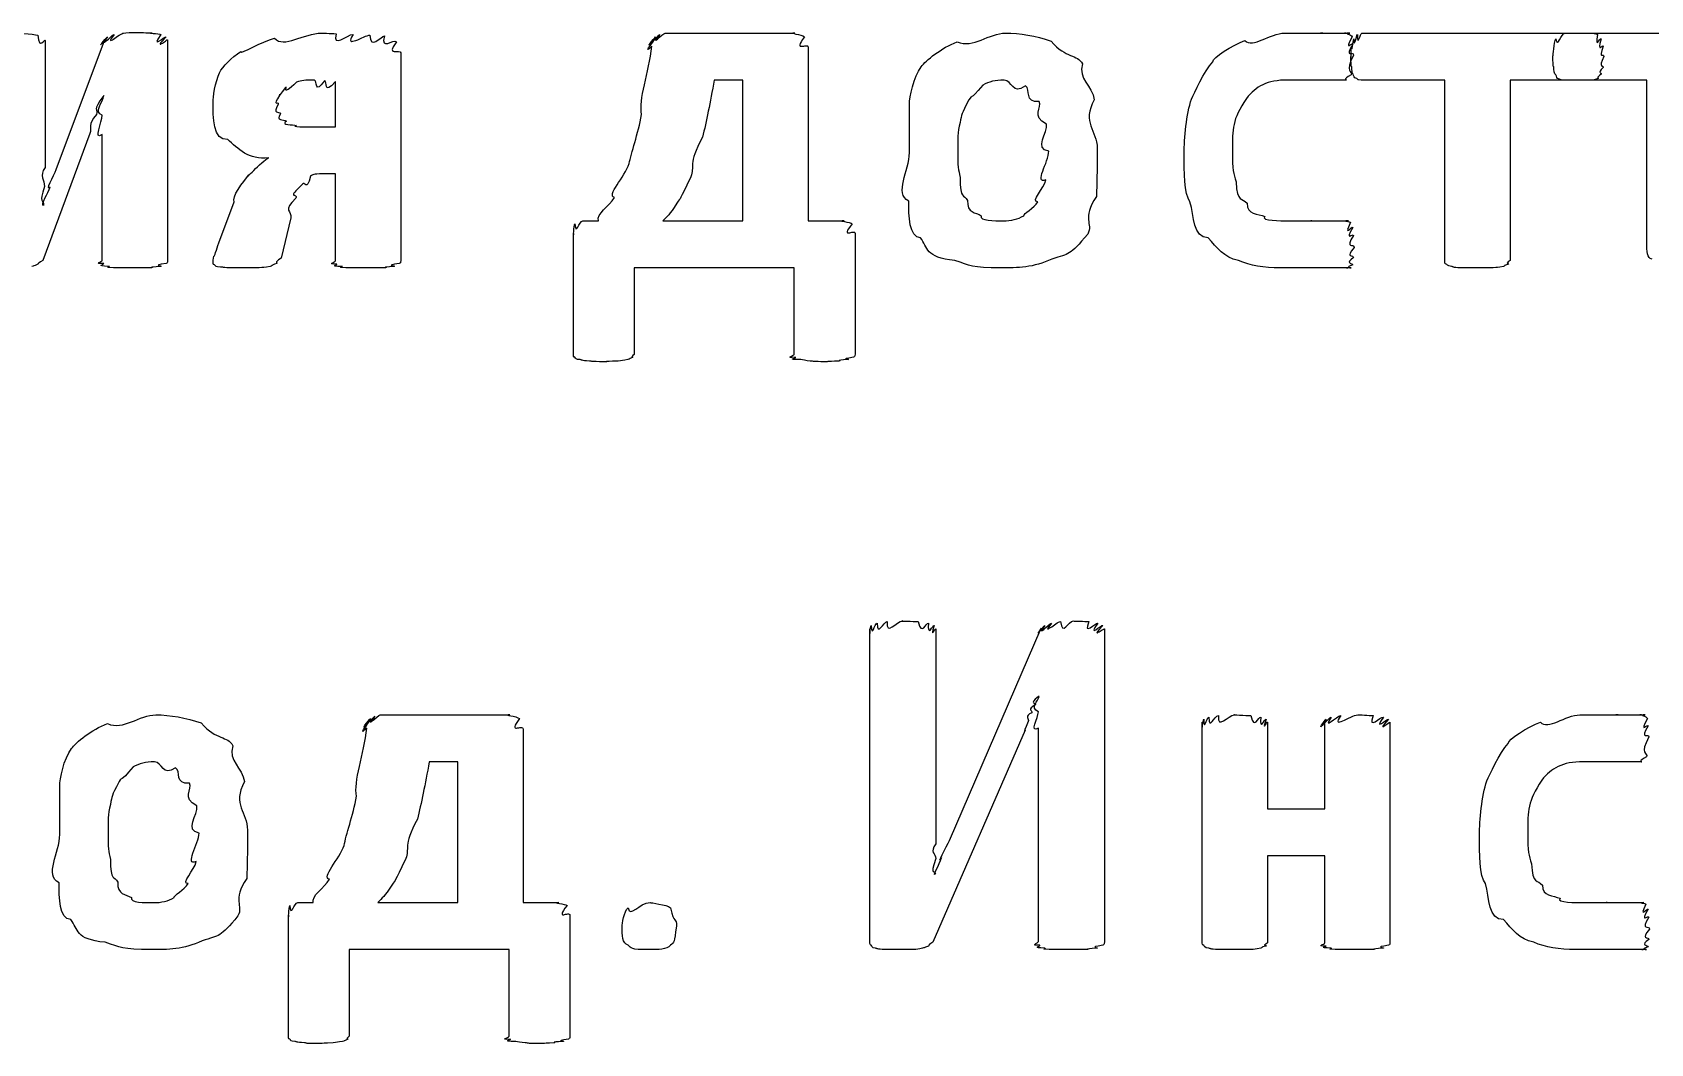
# Model space of a CAD drawing. Header units: millimetres. Extents: x 25 to 190, y 204 to 253.
# Drawn here: x 88.3 to 100.47, y 218.91 to 226.51 of the extents above; entities that cross this region are included whole.
import ezdxf

# ---------------------------------------------------------------- set-up
doc = ezdxf.new("R2010")
doc.units = ezdxf.units.MM
doc.layers.get('0').update_dxf_attribs({"linetype": 'CONTINUOUS'})

msp = doc.modelspace()

# ---------------------------------------------------------------- linework, layer by layer
at = {"color": 0}
for p, q in [((93.0575, 226.504), (94.0333, 226.504)), ((98.2955, 226.504), (100.032, 226.504)), ((99.8195, 226.504), (100.801, 226.504)), ((88.3969, 226.449), (88.3969, 225.495)), ((88.4798, 225.479), (88.8436, 226.449)), ((89.3177, 226.454), (89.3177, 224.795)), ((94.1324, 226.399), (94.1324, 225.093)), ((91.0703, 226.355), (91.0703, 224.795)), ((100.114, 226.328), (100.114, 226.328)), ((90.5799, 225.799), (90.5799, 226.14)), ((93.6417, 226.151), (93.4268, 226.151)), ((93.6417, 225.093), (93.6417, 226.151)), ((98.9182, 226.151), (98.2899, 226.151)), ((98.9182, 224.795), (98.9182, 226.151)), ((100.037, 226.151), (99.4089, 226.151)), ((99.4089, 226.151), (99.4089, 224.795)), ((100.437, 226.151), (99.8142, 226.151)), ((100.437, 224.922), (100.437, 226.151)), ((90.4254, 225.799), (90.5799, 225.799)), ((88.7331, 225.749), (88.3804, 224.795)), ((88.827, 224.795), (88.827, 225.743)), ((95.9418, 225.617), (95.9418, 225.617)), ((96.3055, 225.638), (96.3055, 225.638)), ((90.5799, 225.446), (90.4861, 225.446)), ((90.5799, 224.795), (90.5799, 225.446)), ((89.7033, 224.928), (89.819, 225.236)), ((90.2437, 225.115), (90.1718, 224.812)), ((92.4401, 225.093), (92.5558, 225.093)), ((93.0409, 225.093), (93.6417, 225.093)), ((94.1324, 225.093), (94.4026, 225.093)), ((92.3685, 224.095), (92.3685, 224.999)), ((94.4852, 224.999), (94.4852, 224.095)), ((98.2377, 224.894), (98.2377, 224.894)), ((94.0276, 224.74), (92.8261, 224.74)), ((92.8261, 224.74), (92.8261, 224.09)), ((94.0276, 224.09), (94.0276, 224.74)), ((94.5956, 219.684), (94.5956, 222.027)), ((95.0916, 222.027), (95.0916, 220.412)), ((95.1964, 220.439), (95.8854, 222.032)), ((96.3595, 222.027), (96.3595, 219.679)), ((95.8688, 221.52), (95.8631, 221.52)), ((90.9147, 221.382), (91.8905, 221.382)), ((91.9896, 221.277), (91.9896, 219.971)), ((95.764, 221.266), (95.0694, 219.673)), ((95.8631, 219.679), (95.8631, 221.283)), ((97.095, 219.673), (97.095, 221.327)), ((97.5857, 221.327), (97.5857, 220.676)), ((98.0158, 220.676), (98.0158, 221.327)), ((98.5061, 221.327), (98.5061, 219.673)), ((91.4989, 221.029), (91.2841, 221.029)), ((91.4989, 219.971), (91.4989, 221.029)), ((97.5857, 220.676), (98.0158, 220.676)), ((89.5544, 220.494), (89.5544, 220.494)), ((89.9185, 220.516), (89.9185, 220.516)), ((98.0158, 220.323), (97.5857, 220.323)), ((97.5857, 220.323), (97.5857, 219.668)), ((98.0158, 219.668), (98.0158, 220.323)), ((95.086, 220.191), (95.0916, 220.191)), ((90.2974, 219.971), (90.4131, 219.971)), ((90.8981, 219.971), (91.4989, 219.971)), ((91.9896, 219.971), (92.2595, 219.971)), ((90.2257, 218.973), (90.2257, 219.877)), ((92.3424, 219.877), (92.3424, 218.973)), ((93.1429, 219.794), (93.1429, 219.794)), ((100.458, 219.772), (100.458, 219.772)), ((91.8849, 219.618), (90.6833, 219.618)), ((90.6833, 219.618), (90.6833, 218.967)), ((91.8849, 218.967), (91.8849, 219.618))]:
    msp.add_line(p, q, dxfattribs=at)
for points in [[(88.1489, 226.504), (88.1627, 226.504), (88.3087, 226.499), (88.3419, 226.488)], [(88.9152, 226.493), (88.8351, 226.386), (88.9607, 226.504), (88.9868, 226.504)], [(88.9868, 226.504), (89.0048, 226.507), (89.0475, 226.509), (89.0916, 226.509)], [(89.0916, 226.509), (89.093, 226.507), (89.1716, 226.507), (89.2016, 226.504)], [(89.2016, 226.504), (89.1522, 226.504), (89.2528, 226.5), (89.2679, 226.493)], [(90.1224, 226.465), (90.1883, 226.386), (90.3429, 226.504), (90.4752, 226.504)], [(90.4752, 226.504), (90.4709, 226.504), (90.5439, 226.501), (90.5852, 226.499)], [(90.5852, 226.499), (90.5524, 226.383), (90.6681, 226.496), (90.7122, 226.493)], [(93.019, 226.493), (92.9308, 226.386), (93.0423, 226.504), (93.0575, 226.504)], [(94.0333, 226.504), (93.9782, 226.504), (94.0855, 226.494), (94.1049, 226.476)], [(95.2528, 226.438), (95.3714, 226.386), (95.4952, 226.504), (95.6165, 226.504)], [(95.6165, 226.504), (95.7241, 226.504), (95.8441, 226.483), (95.9584, 226.443)], [(97.4164, 226.449), (97.4729, 226.386), (97.6066, 226.504), (97.7138, 226.504)], [(97.7138, 226.504), (97.7484, 226.504), (97.8147, 226.504), (97.8627, 226.504)], [(97.8627, 226.504), (97.8475, 226.504), (97.9593, 226.504), (98.0006, 226.504)], [(98.0006, 226.504), (97.929, 226.504), (98.0779, 226.504), (98.1107, 226.504)], [(98.1107, 226.504), (98.1121, 226.504), (98.1661, 226.504), (98.177, 226.504)], [(98.177, 226.504), (98.1385, 226.504), (98.2003, 226.504), (98.2045, 226.504)], [(98.2045, 226.504), (98.1495, 226.504), (98.2169, 226.494), (98.2211, 226.476)], [(98.2624, 226.493), (98.2567, 226.386), (98.2846, 226.504), (98.2955, 226.504)], [(99.7536, 226.46), (99.7645, 226.386), (99.7934, 226.504), (99.8195, 226.504)], [(100.032, 226.504), (100.023, 226.504), (100.054, 226.5), (100.065, 226.493)], [(88.3419, 226.488), (88.35, 226.368), (88.3969, 226.467), (88.3969, 226.449)], [(88.8436, 226.449), (88.7691, 226.361), (88.8545, 226.468), (88.8654, 226.476)], [(88.8654, 226.476), (88.7952, 226.374), (88.8958, 226.489), (88.9152, 226.493)], [(89.2679, 226.493), (89.1854, 226.374), (89.2983, 226.483), (89.3064, 226.476)], [(89.3064, 226.476), (89.1992, 226.361), (89.3177, 226.461), (89.3177, 226.454)], [(89.8687, 226.366), (89.8687, 226.339), (90.0232, 226.443), (90.1224, 226.465)], [(90.7122, 226.493), (90.6406, 226.379), (90.7976, 226.49), (90.8389, 226.488)], [(90.8389, 226.488), (90.8417, 226.372), (90.9189, 226.482), (90.9493, 226.482)], [(90.9493, 226.482), (90.9119, 226.368), (91.0181, 226.463), (91.0375, 226.438)], [(91.0375, 226.438), (90.9518, 226.319), (91.0703, 226.388), (91.0703, 226.355)], [(92.8811, 225.892), (92.8564, 226.004), (92.9361, 226.206), (92.9584, 226.405)], [(92.9584, 226.405), (92.8825, 226.334), (92.9651, 226.432), (92.9693, 226.443)], [(92.9693, 226.443), (92.8896, 226.361), (92.9778, 226.468), (92.9859, 226.476)], [(92.9859, 226.476), (92.9086, 226.374), (93.0081, 226.489), (93.019, 226.493)], [(94.1049, 226.476), (94.0139, 226.352), (94.1324, 226.435), (94.1324, 226.399)], [(94.9826, 226.251), (95.0158, 226.297), (95.1343, 226.394), (95.2528, 226.438)], [(95.9584, 226.443), (96.0741, 226.308), (96.1542, 226.35), (96.1954, 226.272)], [(97.1737, 226.289), (97.1709, 226.316), (97.324, 226.416), (97.4164, 226.449)], [(98.2211, 226.476), (98.1562, 226.352), (98.2267, 226.443), (98.2267, 226.421)], [(98.2267, 226.421), (98.1604, 226.308), (98.232, 226.372), (98.232, 226.339)], [(98.2126, 226.328), (98.2126, 226.297), (98.214, 226.383), (98.2183, 226.405)], [(98.2183, 226.405), (98.2197, 226.342), (98.2267, 226.445), (98.2349, 226.46)], [(98.2349, 226.46), (98.2349, 226.372), (98.2514, 226.485), (98.2624, 226.493)], [(99.7313, 226.333), (99.7313, 226.33), (99.7384, 226.434), (99.7536, 226.46)], [(100.065, 226.493), (100.046, 226.372), (100.084, 226.474), (100.093, 226.46)], [(100.093, 226.46), (100.061, 226.342), (100.105, 226.427), (100.109, 226.405)], [(100.109, 226.405), (100.068, 226.297), (100.114, 226.357), (100.114, 226.328)], [(89.7089, 226.206), (89.7283, 226.251), (89.7985, 226.322), (89.8687, 226.366)], [(96.1954, 226.272), (96.1581, 226.158), (96.2685, 226.109), (96.2836, 226.003)], [(97.0139, 226.008), (97.0361, 226.052), (97.1077, 226.215), (97.1737, 226.289)], [(98.232, 226.339), (98.1604, 226.206), (98.2267, 226.219), (98.2155, 226.19)], [(98.2183, 226.251), (98.2126, 226.24), (98.2126, 226.297), (98.2126, 226.328)], [(99.737, 226.251), (99.7313, 226.24), (99.7313, 226.3), (99.7313, 226.333)], [(100.114, 226.328), (100.068, 226.235), (100.112, 226.267), (100.109, 226.245)], [(89.6592, 225.991), (89.6592, 226.008), (89.6758, 226.143), (89.7089, 226.206)], [(90.2878, 226.135), (90.1622, 226.015), (90.2271, 226.114), (90.2049, 226.096)], [(90.4201, 226.151), (90.3496, 226.151), (90.3235, 226.146), (90.2878, 226.135)], [(90.497, 226.146), (90.4226, 226.033), (90.442, 226.151), (90.4201, 226.151)], [(90.5799, 226.14), (90.4819, 226.03), (90.526, 226.146), (90.497, 226.146)], [(93.4268, 226.151), (93.3965, 225.982), (93.3676, 225.838), (93.3387, 225.721)], [(94.8944, 225.969), (94.8944, 226.022), (94.9233, 226.173), (94.9826, 226.251)], [(95.6056, 226.151), (95.5407, 226.151), (95.4899, 226.138), (95.4458, 226.113)], [(95.7654, 226.107), (95.6663, 226.033), (95.6677, 226.151), (95.6056, 226.151)], [(97.7417, 226.151), (97.579, 226.151), (97.5004, 226.104), (97.4273, 226.013)], [(97.9124, 226.151), (97.7815, 226.151), (97.8076, 226.151), (97.7417, 226.151)], [(98.0338, 226.151), (97.995, 226.151), (97.9593, 226.151), (97.9124, 226.151)], [(98.122, 226.151), (98.0641, 226.151), (98.0694, 226.151), (98.0338, 226.151)], [(98.177, 226.151), (98.1082, 226.151), (98.1438, 226.151), (98.122, 226.151)], [(98.2155, 226.19), (98.1385, 226.151), (98.1908, 226.151), (98.177, 226.151)], [(98.2292, 226.195), (98.2197, 226.195), (98.2211, 226.228), (98.2183, 226.251)], [(98.2567, 226.162), (98.2306, 226.165), (98.2363, 226.18), (98.2292, 226.195)], [(98.2899, 226.151), (98.2528, 226.151), (98.268, 226.154), (98.2567, 226.162)], [(99.7536, 226.19), (99.7384, 226.195), (99.7398, 226.228), (99.737, 226.251)], [(99.7811, 226.157), (99.7536, 226.162), (99.7603, 226.175), (99.7536, 226.19)], [(99.8142, 226.151), (99.7754, 226.151), (99.792, 226.153), (99.7811, 226.157)], [(100.07, 226.162), (100.028, 226.151), (100.048, 226.151), (100.037, 226.151)], [(100.093, 226.195), (100.05, 226.165), (100.081, 226.169), (100.07, 226.162)], [(100.109, 226.245), (100.061, 226.195), (100.099, 226.209), (100.093, 226.195)], [(88.8379, 226.035), (88.7444, 225.909), (88.8009, 225.939), (88.7829, 225.892)], [(88.827, 225.887), (88.7582, 225.909), (88.834, 225.987), (88.8379, 226.035)], [(90.1608, 226.041), (90.103, 225.942), (90.1499, 225.998), (90.1499, 225.969)], [(90.2049, 226.096), (90.1224, 225.982), (90.1718, 226.063), (90.1608, 226.041)], [(95.4458, 226.113), (95.3382, 225.982), (95.3699, 226.049), (95.341, 226.003)], [(95.8702, 225.991), (95.7545, 225.977), (95.8095, 226.081), (95.7654, 226.107)], [(97.4273, 226.013), (97.3183, 225.849), (97.3226, 225.789), (97.3226, 225.617)], [(88.7829, 225.892), (88.7113, 225.812), (88.7511, 225.796), (88.7331, 225.749)], [(89.7696, 225.705), (89.6592, 225.691), (89.6592, 225.873), (89.6592, 225.991)], [(90.1499, 225.969), (90.103, 225.887), (90.1555, 225.92), (90.1665, 225.898)], [(90.1665, 225.898), (90.1252, 225.843), (90.1912, 225.856), (90.2106, 225.843)], [(92.7876, 225.523), (92.8014, 225.6), (92.855, 225.749), (92.8811, 225.892)], [(94.8944, 225.606), (94.8944, 225.684), (94.8944, 225.859), (94.8944, 225.969)], [(95.341, 226.003), (95.2803, 225.887), (95.2885, 225.898), (95.2747, 225.831)], [(95.9252, 225.82), (95.8053, 225.878), (95.8949, 225.943), (95.8702, 225.991)], [(96.2836, 226.003), (96.187, 225.828), (96.3055, 225.774), (96.3055, 225.638)], [(96.9589, 225.6), (96.9589, 225.71), (96.9768, 225.898), (97.0139, 226.008)], [(88.827, 225.743), (88.7554, 225.691), (88.827, 225.838), (88.827, 225.887)], [(90.2106, 225.843), (90.1665, 225.812), (90.2575, 225.816), (90.2878, 225.81)], [(90.2878, 225.81), (90.2286, 225.799), (90.3661, 225.799), (90.4254, 225.799)], [(95.2747, 225.831), (95.2542, 225.757), (95.2581, 225.701), (95.2581, 225.627)], [(95.9418, 225.617), (95.8275, 225.633), (95.9362, 225.757), (95.9252, 225.82)], [(90.0783, 225.567), (89.9266, 225.548), (89.8469, 225.635), (89.7696, 225.705)], [(93.3387, 225.721), (93.2243, 225.512), (93.2836, 225.504), (93.2505, 225.424)], [(89.9294, 225.44), (89.8825, 225.382), (90.0232, 225.541), (90.0783, 225.567)], [(94.8891, 225.242), (94.7759, 225.298), (94.8944, 225.469), (94.8944, 225.606)], [(95.2581, 225.627), (95.2542, 225.492), (95.2638, 225.484), (95.2747, 225.418)], [(95.9196, 225.402), (95.8275, 225.364), (95.9418, 225.539), (95.9418, 225.617)], [(96.3055, 225.638), (96.3055, 225.442), (96.3027, 225.385), (96.3002, 225.275)], [(97.003, 225.236), (96.9589, 225.294), (96.9589, 225.463), (96.9589, 225.6)], [(97.3226, 225.617), (97.3183, 225.471), (97.3307, 225.451), (97.3501, 225.385)], [(88.3969, 225.495), (88.35, 225.431), (88.3941, 225.399), (88.3916, 225.352)], [(88.4357, 225.346), (88.3916, 225.305), (88.4647, 225.435), (88.4798, 225.479)], [(89.819, 225.236), (89.7943, 225.269), (89.8853, 225.385), (89.9294, 225.44)], [(90.3923, 225.429), (90.3609, 225.305), (90.3496, 225.397), (90.3319, 225.369)], [(90.4861, 225.446), (90.4049, 225.446), (90.4145, 225.44), (90.3923, 225.429)], [(92.6772, 225.269), (92.6137, 225.28), (92.7544, 225.424), (92.7876, 225.523)], [(93.2505, 225.424), (93.158, 225.232), (93.1817, 225.276), (93.1457, 225.225)], [(95.2747, 225.418), (95.2761, 225.247), (95.3036, 225.298), (95.3301, 225.247)], [(95.8592, 225.236), (95.8014, 225.236), (95.9086, 225.338), (95.9196, 225.402)], [(88.3916, 225.352), (88.3476, 225.217), (88.3888, 225.256), (88.386, 225.209)], [(88.386, 225.209), (88.3613, 225.217), (88.4206, 225.302), (88.4357, 225.346)], [(90.3319, 225.369), (90.2063, 225.25), (90.2959, 225.308), (90.2822, 225.264)], [(97.3501, 225.385), (97.3557, 225.225), (97.3956, 225.269), (97.433, 225.225)], [(90.2822, 225.264), (90.1774, 225.166), (90.2547, 225.173), (90.2437, 225.115)], [(92.5558, 225.093), (92.5368, 225.144), (92.6401, 225.203), (92.6772, 225.269)], [(93.1457, 225.225), (93.0878, 225.133), (93.0769, 225.133), (93.0409, 225.093)], [(94.9773, 224.966), (94.8902, 224.967), (94.8891, 225.134), (94.8891, 225.242)], [(95.3301, 225.247), (95.3273, 225.148), (95.3904, 225.16), (95.4345, 225.132)], [(95.7545, 225.132), (95.746, 225.144), (95.8328, 225.192), (95.8592, 225.236)], [(96.3002, 225.275), (96.1842, 225.107), (96.278, 225.074), (96.2339, 224.994)], [(97.1405, 224.966), (97.0209, 224.963), (97.0361, 225.129), (97.003, 225.236)], [(97.433, 225.225), (97.4288, 225.137), (97.5127, 225.148), (97.5653, 225.126)], [(92.3685, 224.999), (92.3685, 224.949), (92.3713, 225.06), (92.3794, 225.071)], [(92.3794, 225.071), (92.3865, 224.975), (92.4098, 225.093), (92.4401, 225.093)], [(94.4026, 225.093), (94.3419, 225.093), (94.452, 225.085), (94.4633, 225.071)], [(94.4633, 225.071), (94.3666, 224.949), (94.4852, 225.035), (94.4852, 224.999)], [(95.4345, 225.132), (95.4155, 225.093), (95.534, 225.093), (95.6, 225.093)], [(95.6, 225.093), (95.6578, 225.093), (95.7104, 225.105), (95.7545, 225.132)], [(97.5653, 225.126), (97.5349, 225.093), (97.681, 225.093), (97.747, 225.093)], [(97.747, 225.093), (97.7858, 225.093), (97.8697, 225.093), (97.9181, 225.093)], [(97.9181, 225.093), (97.8807, 225.093), (98.0073, 225.093), (98.0447, 225.093)], [(98.0447, 225.093), (98.0722, 225.093), (98.1107, 225.093), (98.1329, 225.093)], [(98.1329, 225.093), (98.1191, 225.093), (98.1784, 225.093), (98.1936, 225.093)], [(98.1936, 225.093), (98.141, 225.093), (98.2059, 225.089), (98.2102, 225.082)], [(98.2102, 225.082), (98.1523, 224.961), (98.2225, 225.061), (98.2267, 225.043)], [(98.2267, 225.043), (98.1604, 224.928), (98.232, 225.007), (98.232, 224.983)], [(89.6648, 224.828), (89.6705, 224.817), (89.6842, 224.879), (89.7033, 224.928)], [(95.2362, 224.795), (95.0076, 224.817), (95.0352, 224.892), (94.9773, 224.966)], [(96.2339, 224.994), (96.096, 224.828), (96.0988, 224.85), (95.9637, 224.806)], [(97.3667, 224.795), (97.2591, 224.817), (97.2026, 224.892), (97.1405, 224.966)], [(98.232, 224.983), (98.1632, 224.875), (98.2377, 224.928), (98.2377, 224.894)], [(100.476, 224.806), (100.437, 224.809), (100.437, 224.87), (100.437, 224.922)], [(88.3804, 224.795), (88.3253, 224.765), (88.3528, 224.774), (88.3419, 224.768)], [(88.8379, 224.773), (88.7554, 224.769), (88.827, 224.787), (88.827, 224.795)], [(89.3177, 224.795), (89.3177, 224.769), (89.3135, 224.78), (89.3064, 224.773)], [(89.6592, 224.79), (89.6592, 224.78), (89.6606, 224.809), (89.6648, 224.828)], [(90.1718, 224.812), (90.1072, 224.773), (90.1499, 224.784), (90.139, 224.773)], [(90.5909, 224.768), (90.5083, 224.765), (90.5799, 224.784), (90.5799, 224.795)], [(91.0703, 224.795), (91.0703, 224.769), (91.0664, 224.78), (91.0594, 224.773)], [(95.5834, 224.74), (95.3576, 224.74), (95.3534, 224.758), (95.2362, 224.795)], [(95.9637, 224.806), (95.8275, 224.74), (95.7047, 224.74), (95.5834, 224.74)], [(97.681, 224.74), (97.5568, 224.74), (97.4577, 224.758), (97.3667, 224.795)], [(98.232, 224.817), (98.1604, 224.769), (98.2292, 224.776), (98.2267, 224.762)], [(98.2377, 224.894), (98.1632, 224.813), (98.2349, 224.839), (98.232, 224.817)], [(98.9295, 224.768), (98.9182, 224.765), (98.9182, 224.784), (98.9182, 224.795)], [(99.4089, 224.795), (99.362, 224.765), (99.4047, 224.774), (99.398, 224.768)], [(88.3419, 224.768), (88.3035, 224.751), (88.3158, 224.754), (88.2978, 224.751)], [(88.8767, 224.751), (88.7691, 224.754), (88.845, 224.765), (88.8379, 224.773)], [(88.9536, 224.74), (88.8104, 224.743), (88.8986, 224.747), (88.8767, 224.751)], [(89.075, 224.74), (88.9896, 224.74), (88.9868, 224.74), (88.9536, 224.74)], [(89.1907, 224.74), (89.0859, 224.74), (89.1219, 224.74), (89.075, 224.74)], [(89.2679, 224.751), (89.148, 224.743), (89.2239, 224.743), (89.1907, 224.74)], [(89.3064, 224.773), (89.1854, 224.754), (89.2859, 224.758), (89.2679, 224.751)], [(89.6705, 224.762), (89.6592, 224.762), (89.6592, 224.779), (89.6592, 224.79)], [(89.7146, 224.746), (89.6772, 224.747), (89.6814, 224.754), (89.6705, 224.762)], [(89.7862, 224.74), (89.717, 224.743), (89.7364, 224.746), (89.7146, 224.746)], [(89.8853, 224.74), (89.7724, 224.74), (89.8151, 224.74), (89.7862, 224.74)], [(90.0067, 224.74), (89.8578, 224.74), (89.9322, 224.74), (89.8853, 224.74)], [(90.0892, 224.751), (90.0409, 224.743), (90.0395, 224.743), (90.0067, 224.74)], [(90.139, 224.773), (90.085, 224.754), (90.1114, 224.758), (90.0892, 224.751)], [(90.6293, 224.751), (90.5221, 224.751), (90.5979, 224.759), (90.5909, 224.768)], [(90.7009, 224.74), (90.5591, 224.743), (90.6473, 224.747), (90.6293, 224.751)], [(90.8223, 224.74), (90.7397, 224.74), (90.7341, 224.74), (90.7009, 224.74)], [(90.9493, 224.74), (90.8389, 224.74), (90.8734, 224.74), (90.8223, 224.74)], [(91.0209, 224.751), (90.9052, 224.743), (90.9821, 224.743), (90.9493, 224.74)], [(91.0594, 224.773), (90.938, 224.754), (91.0389, 224.758), (91.0209, 224.751)], [(97.8408, 224.74), (97.7304, 224.74), (97.736, 224.74), (97.681, 224.74)], [(97.9897, 224.74), (97.8366, 224.74), (97.8958, 224.74), (97.8408, 224.74)], [(98.1107, 224.74), (98.0461, 224.74), (98.0362, 224.74), (97.9897, 224.74)], [(98.1879, 224.74), (98.1163, 224.74), (98.1467, 224.74), (98.1107, 224.74)], [(98.2155, 224.74), (98.1452, 224.74), (98.2017, 224.74), (98.1879, 224.74)], [(98.2267, 224.762), (98.1562, 224.74), (98.2225, 224.74), (98.2155, 224.74)], [(98.9679, 224.751), (98.9323, 224.754), (98.9362, 224.764), (98.9295, 224.768)], [(99.0395, 224.74), (98.9693, 224.743), (98.9859, 224.747), (98.9679, 224.751)], [(99.1609, 224.74), (99.0314, 224.74), (99.0727, 224.74), (99.0395, 224.74)], [(99.2822, 224.74), (99.2491, 224.74), (99.2117, 224.74), (99.1609, 224.74)], [(99.3592, 224.751), (99.3112, 224.743), (99.3151, 224.743), (99.2822, 224.74)], [(99.398, 224.768), (99.3482, 224.754), (99.3771, 224.758), (99.3592, 224.751)], [(92.3794, 224.068), (92.3685, 224.065), (92.3685, 224.084), (92.3685, 224.095)], [(92.4183, 224.051), (92.3823, 224.05), (92.3865, 224.061), (92.3794, 224.068)], [(92.8151, 224.068), (92.7763, 224.05), (92.7943, 224.055), (92.7763, 224.051)], [(92.8261, 224.09), (92.7901, 224.061), (92.8218, 224.072), (92.8151, 224.068)], [(94.0386, 224.068), (93.9451, 224.061), (94.0276, 224.079), (94.0276, 224.09)], [(94.0774, 224.051), (93.9588, 224.05), (94.0456, 224.061), (94.0386, 224.068)], [(94.4742, 224.068), (94.3529, 224.05), (94.4534, 224.055), (94.4354, 224.051)], [(94.4852, 224.095), (94.4852, 224.065), (94.4809, 224.076), (94.4742, 224.068)], [(92.4899, 224.04), (92.4197, 224.043), (92.4359, 224.048), (92.4183, 224.051)], [(92.6056, 224.035), (92.4789, 224.035), (92.5188, 224.037), (92.4899, 224.04)], [(92.7047, 224.04), (92.5671, 224.035), (92.6454, 224.035), (92.6056, 224.035)], [(92.7763, 224.051), (92.7393, 224.043), (92.7336, 224.044), (92.7047, 224.04)], [(94.149, 224.04), (94.113, 224.043), (94.0954, 224.048), (94.0774, 224.051)], [(94.2538, 224.035), (94.1723, 224.035), (94.1779, 224.037), (94.149, 224.04)], [(94.3638, 224.04), (94.2566, 224.035), (94.2979, 224.035), (94.2538, 224.035)], [(94.4354, 224.051), (94.3158, 224.043), (94.3928, 224.044), (94.3638, 224.04)], [(94.5956, 222.027), (94.5956, 221.94), (94.5981, 222.046), (94.6065, 222.054)], [(94.6065, 222.054), (94.6132, 221.955), (94.6312, 222.067), (94.6506, 222.071)], [(94.6506, 222.071), (94.6534, 221.966), (94.6975, 222.082), (94.7279, 222.082)], [(94.7279, 222.082), (94.7166, 221.969), (94.7995, 222.087), (94.8436, 222.087)], [(94.8436, 222.087), (94.8076, 222.087), (94.929, 222.085), (94.9593, 222.082)], [(94.9593, 222.082), (94.9882, 221.966), (95.0172, 222.078), (95.0366, 222.071)], [(95.0366, 222.071), (95.0281, 221.955), (95.0722, 222.061), (95.0807, 222.054)], [(95.0807, 222.054), (95.0433, 221.94), (95.0916, 222.038), (95.0916, 222.027)], [(95.8854, 222.032), (95.8151, 221.94), (95.9019, 222.046), (95.9129, 222.054)], [(95.9129, 222.054), (95.8413, 221.955), (95.9432, 222.067), (95.9626, 222.071)], [(95.9626, 222.071), (95.8769, 221.966), (96.0025, 222.082), (96.0286, 222.082)], [(96.0286, 222.082), (96.0466, 221.969), (96.0864, 222.087), (96.1277, 222.087)], [(96.1277, 222.087), (96.1348, 222.087), (96.2131, 222.085), (96.2434, 222.082)], [(96.2434, 222.082), (96.194, 221.966), (96.2946, 222.078), (96.3097, 222.071)], [(96.3097, 222.071), (96.2272, 221.955), (96.3401, 222.061), (96.3482, 222.054)], [(96.3482, 222.054), (96.2409, 221.94), (96.3595, 222.038), (96.3595, 222.027)], [(95.8631, 221.52), (95.7862, 221.455), (95.848, 221.481), (95.8413, 221.459)], [(95.8631, 221.404), (95.7929, 221.44), (95.8645, 221.487), (95.8688, 221.52)], [(95.8137, 221.398), (95.7531, 221.371), (95.7972, 221.354), (95.7862, 221.332)], [(95.8413, 221.459), (95.771, 221.415), (95.8247, 221.42), (95.8137, 221.398)], [(95.8631, 221.283), (95.7929, 221.239), (95.8631, 221.362), (95.8631, 221.404)], [(88.5956, 221.128), (88.6284, 221.175), (88.7469, 221.272), (88.8654, 221.316)], [(88.8654, 221.316), (88.984, 221.263), (89.1081, 221.382), (89.2295, 221.382)], [(89.2295, 221.382), (89.3367, 221.382), (89.4567, 221.361), (89.571, 221.321)], [(89.571, 221.321), (89.6867, 221.186), (89.7668, 221.228), (89.8081, 221.15)], [(90.7383, 220.77), (90.7136, 220.882), (90.7934, 221.084), (90.8156, 221.283)], [(90.8156, 221.283), (90.7397, 221.212), (90.8223, 221.31), (90.8265, 221.321)], [(90.8265, 221.321), (90.7464, 221.239), (90.8346, 221.346), (90.8431, 221.354)], [(90.8431, 221.354), (90.7658, 221.252), (90.865, 221.367), (90.8763, 221.371)], [(90.8763, 221.371), (90.7881, 221.263), (90.8995, 221.382), (90.9147, 221.382)], [(91.8905, 221.382), (91.8351, 221.382), (91.9427, 221.372), (91.9621, 221.354)], [(91.9621, 221.354), (91.8711, 221.23), (91.9896, 221.313), (91.9896, 221.277)], [(95.7862, 221.332), (95.7337, 221.208), (95.771, 221.288), (95.764, 221.266)], [(97.095, 221.327), (97.095, 221.234), (97.0979, 221.341), (97.1063, 221.349)], [(97.1063, 221.349), (97.1091, 221.25), (97.1254, 221.361), (97.1448, 221.365)], [(97.1448, 221.365), (97.1462, 221.26), (97.186, 221.376), (97.2164, 221.376)], [(97.2164, 221.376), (97.2083, 221.263), (97.2894, 221.382), (97.3377, 221.382)], [(97.3377, 221.382), (97.3074, 221.382), (97.4288, 221.379), (97.4591, 221.376)], [(97.4591, 221.376), (97.488, 221.26), (97.5169, 221.372), (97.536, 221.365)], [(97.536, 221.365), (97.5251, 221.25), (97.5663, 221.356), (97.5748, 221.349)], [(97.5748, 221.349), (97.5388, 221.239), (97.5857, 221.338), (97.5857, 221.327)], [(98.0158, 221.327), (97.9442, 221.239), (98.0186, 221.345), (98.0267, 221.349)], [(98.0267, 221.349), (97.9579, 221.25), (98.0461, 221.361), (98.0652, 221.365)], [(98.0652, 221.365), (97.995, 221.26), (98.1068, 221.376), (98.1371, 221.376)], [(98.1371, 221.376), (98.0571, 221.263), (98.2116, 221.382), (98.2638, 221.382)], [(98.2638, 221.382), (98.2747, 221.382), (98.3492, 221.379), (98.3795, 221.376)], [(98.3795, 221.376), (98.3368, 221.26), (98.4373, 221.372), (98.4567, 221.365)], [(98.4567, 221.365), (98.3739, 221.25), (98.4871, 221.356), (98.4952, 221.349)], [(98.4952, 221.349), (98.388, 221.234), (98.5061, 221.333), (98.5061, 221.327)], [(99.3937, 221.167), (99.3909, 221.194), (99.544, 221.294), (99.6364, 221.327)], [(99.6364, 221.327), (99.6929, 221.263), (99.8266, 221.382), (99.9338, 221.382)], [(99.9338, 221.382), (99.9684, 221.382), (100.035, 221.382), (100.083, 221.382)], [(100.083, 221.382), (100.068, 221.382), (100.179, 221.382), (100.221, 221.382)], [(100.221, 221.382), (100.149, 221.382), (100.298, 221.382), (100.331, 221.382)], [(100.331, 221.382), (100.332, 221.382), (100.386, 221.382), (100.397, 221.382)], [(100.397, 221.382), (100.358, 221.382), (100.42, 221.382), (100.425, 221.382)], [(100.425, 221.382), (100.37, 221.382), (100.437, 221.372), (100.441, 221.354)], [(100.441, 221.354), (100.376, 221.23), (100.446, 221.321), (100.446, 221.299)], [(100.446, 221.299), (100.38, 221.186), (100.452, 221.25), (100.452, 221.216)], [(89.8081, 221.15), (89.771, 221.036), (89.8811, 220.986), (89.8962, 220.88)], [(99.2339, 220.886), (99.2558, 220.93), (99.3278, 221.093), (99.3937, 221.167)], [(100.452, 221.216), (100.38, 221.084), (100.446, 221.096), (100.435, 221.067)], [(88.5074, 220.847), (88.5074, 220.9), (88.5363, 221.051), (88.5956, 221.128)], [(89.2182, 221.029), (89.1536, 221.029), (89.1025, 221.015), (89.0584, 220.991)], [(89.378, 220.985), (89.2789, 220.911), (89.2803, 221.029), (89.2182, 221.029)], [(91.2841, 221.029), (91.2537, 220.86), (91.2248, 220.716), (91.1959, 220.599)], [(99.9614, 221.029), (99.7991, 221.029), (99.7204, 220.982), (99.6474, 220.891)], [(100.132, 221.029), (100.002, 221.029), (100.028, 221.029), (99.9614, 221.029)], [(100.254, 221.029), (100.215, 221.029), (100.179, 221.029), (100.132, 221.029)], [(100.342, 221.029), (100.284, 221.029), (100.289, 221.029), (100.254, 221.029)], [(100.397, 221.029), (100.328, 221.029), (100.364, 221.029), (100.342, 221.029)], [(100.435, 221.067), (100.358, 221.029), (100.411, 221.029), (100.397, 221.029)], [(89.0584, 220.991), (88.9512, 220.86), (88.9825, 220.927), (88.9536, 220.88)], [(89.4828, 220.869), (89.3671, 220.855), (89.4221, 220.959), (89.378, 220.985)], [(88.5074, 220.483), (88.5074, 220.562), (88.5074, 220.737), (88.5074, 220.847)], [(88.9536, 220.88), (88.8929, 220.764), (88.9014, 220.775), (88.8877, 220.709)], [(89.5382, 220.698), (89.4182, 220.756), (89.5078, 220.821), (89.4828, 220.869)], [(89.8962, 220.88), (89.7999, 220.705), (89.9185, 220.652), (89.9185, 220.516)], [(99.1789, 220.478), (99.1789, 220.588), (99.1969, 220.775), (99.2339, 220.886)], [(99.6474, 220.891), (99.5384, 220.727), (99.5426, 220.667), (99.5426, 220.494)], [(88.8877, 220.709), (88.8668, 220.635), (88.8711, 220.579), (88.8711, 220.506)], [(89.5544, 220.494), (89.4401, 220.511), (89.5491, 220.635), (89.5382, 220.698)], [(90.6445, 220.401), (90.6582, 220.478), (90.7122, 220.627), (90.7383, 220.77)], [(91.1959, 220.599), (91.0816, 220.39), (91.1408, 220.381), (91.1077, 220.302)], [(88.5017, 220.12), (88.3888, 220.176), (88.5074, 220.347), (88.5074, 220.483)], [(88.8711, 220.506), (88.8668, 220.37), (88.8767, 220.362), (88.8877, 220.296)], [(89.5325, 220.279), (89.4401, 220.242), (89.5544, 220.417), (89.5544, 220.494)], [(89.9185, 220.516), (89.9185, 220.319), (89.9156, 220.263), (89.9128, 220.153)], [(95.1357, 220.307), (95.0916, 220.238), (95.1742, 220.395), (95.1964, 220.439)], [(99.223, 220.114), (99.1789, 220.172), (99.1789, 220.341), (99.1789, 220.478)], [(99.5426, 220.494), (99.5384, 220.348), (99.5507, 220.329), (99.5701, 220.263)], [(88.8877, 220.296), (88.8891, 220.125), (88.9166, 220.176), (88.9427, 220.125)], [(90.5344, 220.147), (90.4709, 220.158), (90.6117, 220.302), (90.6445, 220.401)], [(91.1077, 220.302), (91.0153, 220.11), (91.0389, 220.154), (91.0029, 220.103)], [(95.0916, 220.412), (95.0433, 220.348), (95.0916, 220.341), (95.0916, 220.302)], [(95.0916, 220.302), (95.0433, 220.154), (95.0888, 220.227), (95.086, 220.191)], [(95.0916, 220.191), (95.0584, 220.15), (95.1205, 220.263), (95.1357, 220.307)], [(89.4719, 220.114), (89.414, 220.114), (89.5216, 220.216), (89.5325, 220.279)], [(99.5701, 220.263), (99.5758, 220.103), (99.6156, 220.147), (99.6527, 220.103)], [(88.5899, 219.844), (88.5031, 219.845), (88.5017, 220.012), (88.5017, 220.12)], [(88.9427, 220.125), (88.9399, 220.026), (89.0034, 220.038), (89.0475, 220.009)], [(89.3671, 220.009), (89.359, 220.022), (89.4457, 220.07), (89.4719, 220.114)], [(89.9128, 220.153), (89.7971, 219.984), (89.891, 219.951), (89.8469, 219.872)], [(90.4131, 219.971), (90.3937, 220.022), (90.497, 220.081), (90.5344, 220.147)], [(91.0029, 220.103), (90.9451, 220.011), (90.9341, 220.011), (90.8981, 219.971)], [(99.3606, 219.844), (99.241, 219.841), (99.2558, 220.007), (99.223, 220.114)], [(99.6527, 220.103), (99.6488, 220.015), (99.7327, 220.026), (99.785, 220.004)], [(89.0475, 220.009), (89.0281, 219.971), (89.1466, 219.971), (89.2129, 219.971)], [(89.2129, 219.971), (89.2708, 219.971), (89.323, 219.983), (89.3671, 220.009)], [(90.2257, 219.877), (90.2257, 219.827), (90.2286, 219.938), (90.2367, 219.949)], [(90.2367, 219.949), (90.2437, 219.852), (90.267, 219.971), (90.2974, 219.971)], [(92.2595, 219.971), (92.1992, 219.971), (92.3092, 219.963), (92.3202, 219.949)], [(92.3202, 219.949), (92.2239, 219.827), (92.3424, 219.913), (92.3424, 219.877)], [(92.735, 219.794), (92.735, 219.805), (92.7488, 219.91), (92.7791, 219.932)], [(92.7791, 219.932), (92.7929, 219.852), (92.8631, 219.971), (92.9446, 219.971)], [(92.9446, 219.971), (92.9474, 219.971), (93.0684, 219.957), (93.0988, 219.932)], [(93.0988, 219.932), (93.1238, 219.805), (93.1429, 219.863), (93.1429, 219.794)], [(99.785, 220.004), (99.755, 219.971), (99.901, 219.971), (99.967, 219.971)], [(99.967, 219.971), (100.005, 219.971), (100.09, 219.971), (100.138, 219.971)], [(100.138, 219.971), (100.101, 219.971), (100.227, 219.971), (100.265, 219.971)], [(100.265, 219.971), (100.292, 219.971), (100.331, 219.971), (100.353, 219.971)], [(100.353, 219.971), (100.339, 219.971), (100.398, 219.971), (100.414, 219.971)], [(100.414, 219.971), (100.361, 219.971), (100.426, 219.966), (100.43, 219.96)], [(100.43, 219.96), (100.372, 219.838), (100.443, 219.939), (100.446, 219.921)], [(88.8488, 219.673), (88.6202, 219.695), (88.6478, 219.77), (88.5899, 219.844)], [(89.8469, 219.872), (89.7089, 219.706), (89.7117, 219.728), (89.5766, 219.684)], [(99.5867, 219.673), (99.4791, 219.695), (99.4227, 219.77), (99.3606, 219.844)], [(100.446, 219.921), (100.38, 219.805), (100.452, 219.885), (100.452, 219.861)], [(100.452, 219.861), (100.383, 219.753), (100.458, 219.805), (100.458, 219.772)], [(92.7791, 219.651), (92.735, 219.665), (92.735, 219.724), (92.735, 219.794)], [(93.1429, 219.794), (93.1238, 219.665), (93.1277, 219.676), (93.0988, 219.651)], [(100.452, 219.695), (100.38, 219.647), (100.449, 219.654), (100.446, 219.64)], [(100.458, 219.772), (100.383, 219.691), (100.455, 219.717), (100.452, 219.695)], [(89.1963, 219.618), (88.9702, 219.618), (88.9663, 219.636), (88.8488, 219.673)], [(89.5766, 219.684), (89.4401, 219.618), (89.3177, 219.618), (89.1963, 219.618)], [(92.9337, 219.618), (92.7929, 219.618), (92.8081, 219.629), (92.7791, 219.651)], [(93.0988, 219.651), (93.0659, 219.618), (93.0134, 219.618), (92.9337, 219.618)], [(94.6065, 219.651), (94.5956, 219.651), (94.5956, 219.673), (94.5956, 219.684)], [(94.6397, 219.629), (94.6094, 219.632), (94.6132, 219.643), (94.6065, 219.651)], [(94.7113, 219.618), (94.6422, 219.621), (94.6573, 219.625), (94.6397, 219.629)], [(94.827, 219.618), (94.7014, 219.618), (94.7402, 219.618), (94.7113, 219.618)], [(94.9262, 219.618), (94.7896, 219.618), (94.8669, 219.618), (94.827, 219.618)], [(94.9925, 219.629), (94.9593, 219.621), (94.9508, 219.621), (94.9262, 219.618)], [(95.0366, 219.645), (94.9949, 219.629), (95.0101, 219.632), (94.9925, 219.629)], [(95.0694, 219.673), (95.0214, 219.643), (95.0503, 219.653), (95.0366, 219.645)], [(95.8744, 219.651), (95.7929, 219.647), (95.8631, 219.668), (95.8631, 219.679)], [(95.9129, 219.629), (95.8081, 219.632), (95.8811, 219.643), (95.8744, 219.651)], [(95.9901, 219.618), (95.8441, 219.621), (95.9309, 219.625), (95.9129, 219.629)], [(96.1111, 219.618), (96.0286, 219.618), (96.0229, 219.618), (95.9901, 219.618)], [(96.2272, 219.618), (96.1238, 219.618), (96.1581, 219.618), (96.1111, 219.618)], [(96.3041, 219.629), (96.1856, 219.621), (96.26, 219.621), (96.2272, 219.618)], [(96.3482, 219.651), (96.2272, 219.632), (96.3263, 219.636), (96.3041, 219.629)], [(96.3595, 219.679), (96.3595, 219.647), (96.3553, 219.658), (96.3482, 219.651)], [(97.1063, 219.651), (97.095, 219.647), (97.095, 219.665), (97.095, 219.673)], [(97.1448, 219.629), (97.1091, 219.632), (97.113, 219.643), (97.1063, 219.651)], [(97.2164, 219.618), (97.1462, 219.621), (97.1628, 219.625), (97.1448, 219.629)], [(97.3377, 219.618), (97.2083, 219.618), (97.2495, 219.618), (97.2164, 219.618)], [(97.4591, 219.618), (97.4259, 219.618), (97.3889, 219.618), (97.3377, 219.618)], [(97.536, 219.629), (97.488, 219.621), (97.4919, 219.621), (97.4591, 219.618)], [(97.5748, 219.645), (97.5251, 219.632), (97.554, 219.636), (97.536, 219.629)], [(97.5857, 219.668), (97.5388, 219.643), (97.5815, 219.653), (97.5748, 219.645)], [(98.0267, 219.645), (97.9442, 219.643), (98.0158, 219.659), (98.0158, 219.668)], [(98.0652, 219.629), (97.9579, 219.632), (98.0338, 219.641), (98.0267, 219.645)], [(98.1371, 219.618), (97.995, 219.621), (98.0832, 219.625), (98.0652, 219.629)], [(98.2638, 219.618), (98.1756, 219.618), (98.1699, 219.618), (98.1371, 219.618)], [(98.3795, 219.618), (98.2747, 219.618), (98.3107, 219.618), (98.2638, 219.618)], [(98.4567, 219.629), (98.3368, 219.621), (98.4127, 219.621), (98.3795, 219.618)], [(98.4952, 219.651), (98.3739, 219.632), (98.4747, 219.636), (98.4567, 219.629)], [(98.5061, 219.673), (98.5061, 219.647), (98.5023, 219.658), (98.4952, 219.651)], [(99.901, 219.618), (99.7768, 219.618), (99.6777, 219.636), (99.5867, 219.673)], [(100.061, 219.618), (99.9504, 219.618), (99.9561, 219.618), (99.901, 219.618)], [(100.21, 219.618), (100.057, 219.618), (100.116, 219.618), (100.061, 219.618)], [(100.331, 219.618), (100.266, 219.618), (100.256, 219.618), (100.21, 219.618)], [(100.408, 219.618), (100.336, 219.618), (100.367, 219.618), (100.331, 219.618)], [(100.435, 219.618), (100.365, 219.618), (100.422, 219.618), (100.408, 219.618)], [(100.446, 219.64), (100.376, 219.618), (100.443, 219.618), (100.435, 219.618)], [(90.2367, 218.946), (90.2257, 218.943), (90.2257, 218.962), (90.2257, 218.973)], [(90.6833, 218.967), (90.6473, 218.938), (90.6791, 218.95), (90.672, 218.946)], [(91.8958, 218.946), (91.8023, 218.938), (91.8849, 218.956), (91.8849, 218.967)], [(92.3424, 218.973), (92.3424, 218.943), (92.3382, 218.954), (92.3315, 218.946)], [(90.2751, 218.929), (90.2395, 218.928), (90.2437, 218.938), (90.2367, 218.946)], [(90.3471, 218.918), (90.2765, 218.921), (90.2931, 218.926), (90.2751, 218.929)], [(90.4628, 218.912), (90.3358, 218.912), (90.376, 218.915), (90.3471, 218.918)], [(90.5619, 218.918), (90.424, 218.912), (90.5027, 218.912), (90.4628, 218.912)], [(90.6336, 218.929), (90.5965, 218.921), (90.5909, 218.922), (90.5619, 218.918)], [(90.672, 218.946), (90.6336, 218.928), (90.6515, 218.933), (90.6336, 218.929)], [(91.9346, 218.929), (91.8161, 218.928), (91.9028, 218.938), (91.8958, 218.946)], [(92.0062, 218.918), (91.9702, 218.921), (91.9522, 218.926), (91.9346, 218.929)], [(92.111, 218.912), (92.0295, 218.912), (92.0351, 218.915), (92.0062, 218.918)], [(92.2211, 218.918), (92.1135, 218.912), (92.1551, 218.912), (92.111, 218.912)], [(92.2927, 218.929), (92.1727, 218.921), (92.25, 218.922), (92.2211, 218.918)], [(92.3315, 218.946), (92.2101, 218.928), (92.3107, 218.933), (92.2927, 218.929)]]:
    msp.add_open_spline(points, degree=3, dxfattribs=at)

doc.saveas('drawing.dxf')
